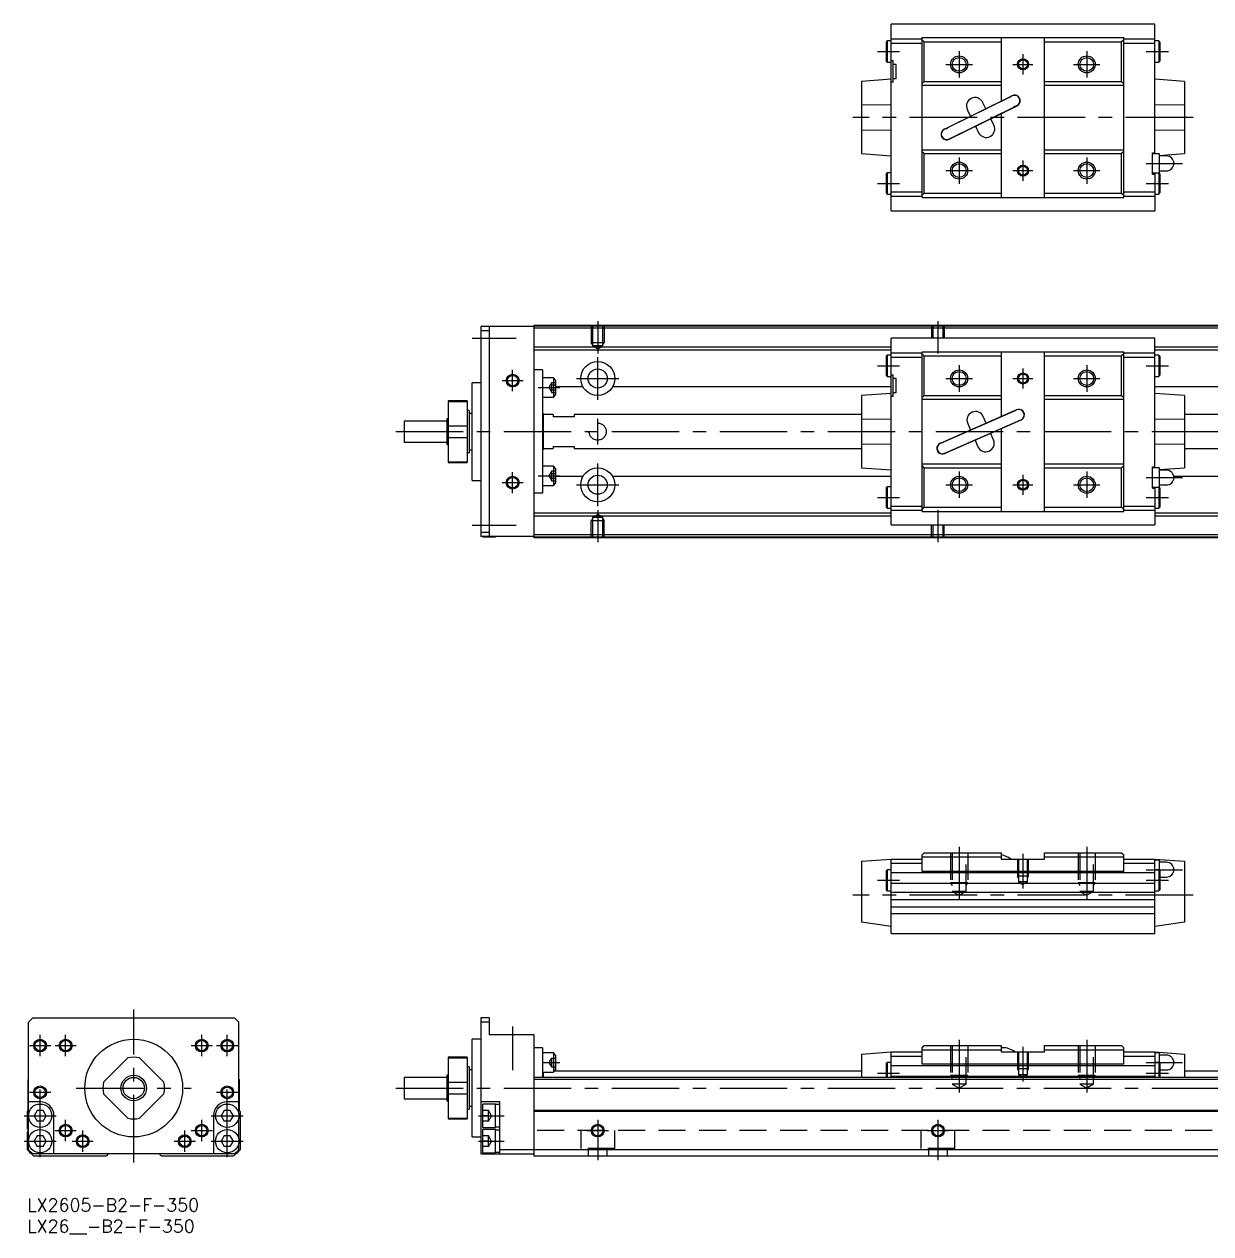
# Model space of a CAD drawing. Extents: x -1 to 571, y -8 to 276.
# Drawn here: x -0.8 to 278.3, y -8.3 to 276.3 of the extents above; entities that cross this region are included whole.
import ezdxf

# ---------------------------------------------------------------- set-up
doc = ezdxf.new("R2010")
doc.units = 0
doc.header["$LTSCALE"] = 0.5
doc.linetypes.add('CENTER', pattern=[50.8, 31.75, -6.35, 6.35, -6.35])
doc.linetypes.add('DASHED', pattern=[19.05, 12.7, -6.35])
for name, color, linetype in [('MSM_CENTER', 1, 'CENTER'), ('MSM_CONTINUOUS', 7, 'CONTINUOUS'), ('MSM_DASHED', 4, 'DASHED'), ('MSM_NARROW', 5, 'CONTINUOUS'), ('MSM_PART_NUMBER', 7, 'CONTINUOUS')]:
    doc.layers.add(name, color=color, linetype=linetype)
doc.styles.get("Standard").update_dxf_attribs({"font": 'txt.shx', "height": 1, "bigfont": 'bigfont.shx'})

# ---------------------------------------------------------------- blocks, each defined once
blk = doc.blocks.new('*U2')
at = {"layer": 'MSM_PART_NUMBER'}
blk.add_text('LX2605-B2-F-350', height=3, dxfattribs=at).set_placement((0, -3))
blk = doc.blocks.new('*U3')
at = {"layer": 'MSM_PART_NUMBER'}
blk.add_text('LX26__-B2-F-350', height=3, dxfattribs=at).set_placement((0, -8))

msp = doc.modelspace()

# ---------------------------------------------------------------- linework, layer by layer
at = {"layer": 'MSM_CENTER'}
for p, q in [((199.91, 269.82), (205.11, 269.82)), ((219.11, 269.92), (219.11, 263.72)), ((234.11, 269.18), (234.11, 264.45)), ((249.11, 269.92), (249.11, 263.72)), ((263.11, 269.82), (268.31, 269.82)), ((216.01, 266.82), (222.21, 266.82)), ((231.74, 266.82), (236.47, 266.82)), ((246.01, 266.82), (252.21, 266.82)), ((274.11, 254.32), (194.11, 254.32)), ((219.11, 244.92), (219.11, 238.72)), ((249.11, 244.92), (249.11, 238.72)), ((234.11, 244.18), (234.11, 239.45)), ((263.11, 243.52), (271.61, 243.52)), ((216.01, 241.82), (222.21, 241.82)), ((231.74, 241.82), (236.47, 241.82)), ((246.01, 241.82), (252.21, 241.82)), ((199.91, 238.82), (205.11, 238.82)), ((263.11, 238.82), (268.31, 238.82)), ((134.11, 206.42), (134.11, 198.79)), ((214.11, 206.42), (214.11, 198.79)), ((104.61, 202.42), (114.91, 202.42)), ((134.11, 187.92), (134.11, 197.92)), ((114.11, 189.92), (114.11, 194.92)), ((199.91, 195.92), (205.11, 195.92)), ((219.11, 196.02), (219.11, 189.82)), ((234.11, 195.28), (234.11, 190.55)), ((249.11, 196.02), (249.11, 189.82)), ((263.11, 195.92), (268.31, 195.92)), ((111.61, 192.42), (116.61, 192.42)), ((120.11, 190.81), (125.21, 190.81)), ((129.11, 192.92), (139.11, 192.92)), ((216.01, 192.92), (222.21, 192.92)), ((231.74, 192.92), (236.47, 192.92)), ((246.01, 192.92), (252.21, 192.92)), ((134.11, 177.42), (134.11, 183.42)), ((86.61, 180.42), (481.11, 180.42)), ((114.11, 165.92), (114.11, 170.92)), ((134.11, 162.92), (134.11, 172.92)), ((219.11, 171.02), (219.11, 164.82)), ((249.11, 171.02), (249.11, 164.82)), ((111.61, 168.42), (116.61, 168.42)), ((120.11, 170.02), (125.21, 170.02)), ((129.11, 167.92), (139.11, 167.92)), ((216.01, 167.92), (222.21, 167.92)), ((231.74, 167.92), (236.47, 167.92)), ((234.11, 170.28), (234.11, 165.55)), ((246.01, 167.92), (252.21, 167.92)), ((263.11, 169.62), (271.61, 169.62)), ((199.91, 164.92), (205.11, 164.92)), ((263.11, 164.92), (268.31, 164.92)), ((134.11, 161.93), (134.11, 154.42)), ((214.11, 161.93), (214.11, 154.42)), ((104.61, 158.42), (114.91, 158.42)), ((219.11, 82.72), (219.11, 70.34)), ((249.11, 82.72), (249.11, 70.34)), ((234.11, 81.07), (234.11, 72.91)), ((263.11, 77.37), (271.61, 77.37)), ((199.91, 74.87), (205.11, 74.87)), ((263.11, 74.87), (268.31, 74.87)), ((274.11, 71.37), (194.11, 71.37)), ((25, 8.5), (25, 44.5)), ((114.11, 40.5), (114.11, 30.19)), ((3, 33.5), (3, 38.5)), ((9, 33.5), (9, 38.5)), ((41, 33.5), (41, 38.5)), ((47, 33.5), (47, 38.5)), ((219.11, 37.35), (219.11, 24.96)), ((249.11, 37.35), (249.11, 24.96)), ((0.5, 36), (5.5, 36)), ((6.5, 36), (11.5, 36)), ((38.5, 36), (43.5, 36)), ((44.5, 36), (49.5, 36)), ((234.11, 35.7), (234.11, 27.54)), ((121.11, 32), (125.21, 32)), ((263.11, 32), (271.61, 32)), ((199.91, 29.5), (205.11, 29.5)), ((263.11, 29.5), (268.31, 29.5)), ((3, 9.75), (3, 27.5)), ((11.5, 26), (38.5, 26)), ((47, 9.75), (47, 27.5)), ((86.61, 26), (481.11, 26)), ((0.5, 25), (5.5, 25)), ((44.5, 25), (49.5, 25)), ((-0.75, 19.5), (6.75, 19.5)), ((9, 13.5), (9, 18.5)), ((41, 13.5), (41, 18.5)), ((43.25, 19.5), (50.75, 19.5)), ((106.11, 19.5), (112.11, 19.5)), ((134.11, 18.5), (134.11, 9)), ((214.11, 18.5), (214.11, 9)), ((6.5, 16), (11.5, 16)), ((13, 11), (13, 16)), ((37, 11), (37, 16)), ((38.5, 16), (43.5, 16)), ((131.57, 16), (136.64, 16)), ((211.57, 16), (216.64, 16)), ((-0.75, 13.5), (6.75, 13.5)), ((10.5, 13.5), (15.5, 13.5)), ((34.5, 13.5), (39.5, 13.5)), ((43.25, 13.5), (50.75, 13.5)), ((106.11, 13.5), (112.11, 13.5))]:
    msp.add_line(p, q, dxfattribs=at)
at = {"layer": 'MSM_CONTINUOUS'}
for p, q in [((265.11, 276.27), (203.11, 276.27)), ((203.11, 232.37), (203.11, 276.27)), ((265.11, 245.77), (265.11, 276.27)), ((202.16, 272.32), (201.91, 272.07)), ((201.91, 272.07), (201.91, 267.57)), ((203.11, 272.32), (202.16, 272.32)), ((202.16, 272.32), (202.16, 267.32)), ((203.11, 272.82), (210.41, 272.82)), ((203.11, 271.82), (210.41, 271.82)), ((210.41, 235.52), (210.41, 273.12)), ((210.41, 273.12), (257.81, 273.12)), ((210.91, 272.12), (210.41, 272.62)), ((210.91, 262.82), (210.91, 272.12)), ((210.91, 272.12), (229.01, 272.12)), ((229.01, 273.12), (229.01, 258.16)), ((239.21, 235.52), (239.21, 273.12)), ((239.21, 272.12), (257.31, 272.12)), ((257.81, 272.62), (257.31, 272.12)), ((257.31, 262.82), (257.31, 272.12)), ((257.81, 235.52), (257.81, 273.12)), ((257.81, 272.82), (265.11, 272.82)), ((257.81, 271.82), (265.11, 271.82)), ((266.06, 272.32), (265.11, 272.32)), ((266.06, 272.32), (266.06, 267.32)), ((266.31, 272.07), (266.06, 272.32)), ((266.31, 272.07), (266.31, 267.57)), ((201.91, 267.57), (202.16, 267.32)), ((203.61, 267.62), (203.11, 267.62)), ((203.61, 262.62), (203.61, 267.62)), ((266.06, 267.32), (266.31, 267.57)), ((202.16, 267.32), (203.11, 267.32)), ((204.31, 266.82), (203.61, 266.82)), ((204.31, 263.42), (204.31, 266.82)), ((265.11, 267.32), (266.06, 267.32)), ((203.11, 263.32), (196.11, 262.82)), ((196.11, 262.82), (196.11, 245.82)), ((203.61, 262.62), (203.11, 262.62)), ((204.31, 263.42), (203.61, 263.42)), ((210.41, 262.32), (210.91, 262.82)), ((210.41, 261.92), (229.01, 261.92)), ((210.91, 262.82), (229.01, 262.82)), ((239.21, 262.82), (257.31, 262.82)), ((239.21, 261.92), (257.81, 261.92)), ((257.31, 262.82), (257.81, 262.32)), ((272.11, 262.82), (265.11, 263.32)), ((272.11, 262.82), (272.11, 245.82)), ((231.58, 259.43), (215.58, 251.53)), ((230.87, 259.02), (216.34, 251.85)), ((230.87, 259.02), (231.2, 259.15)), ((231.6, 259.39), (231.29, 259.23)), ((203.11, 257.27), (196.11, 257.19)), ((216.73, 249.2), (232.73, 257.1)), ((217.44, 249.61), (231.98, 256.78)), ((221.03, 256.12), (221.79, 254.6)), ((225.37, 256.37), (224.62, 257.89)), ((232.28, 256.97), (231.98, 256.78)), ((232.39, 256.99), (232.71, 257.15)), ((272.11, 257.19), (265.11, 257.27)), ((227.28, 252.51), (226.52, 254.04)), ((229.01, 255.26), (229.01, 235.52)), ((196.11, 251.44), (203.11, 251.36)), ((215.92, 251.65), (215.6, 251.49)), ((216.03, 251.66), (216.34, 251.85)), ((222.94, 252.27), (223.69, 250.74)), ((265.11, 251.36), (272.11, 251.44)), ((216.71, 249.25), (217.02, 249.4)), ((217.11, 249.48), (217.44, 249.61)), ((196.11, 245.82), (203.11, 245.32)), ((210.41, 246.72), (229.01, 246.72)), ((210.91, 245.82), (210.41, 246.32)), ((210.91, 245.82), (229.01, 245.82)), ((210.91, 236.52), (210.91, 245.82)), ((239.21, 246.72), (257.81, 246.72)), ((239.21, 245.82), (257.31, 245.82)), ((257.81, 246.32), (257.31, 245.82)), ((257.31, 236.52), (257.31, 245.82)), ((264.61, 246.02), (265.11, 246.02)), ((264.61, 241.02), (264.61, 246.02)), ((266.11, 245.77), (264.61, 245.77)), ((266.11, 245.39), (272.11, 245.82)), ((266.11, 245.77), (266.11, 241.27)), ((267.86, 245.27), (266.11, 245.27)), ((202.16, 241.32), (201.91, 241.07)), ((201.91, 241.07), (201.91, 236.57)), ((202.16, 241.32), (202.16, 236.32)), ((203.11, 241.32), (202.16, 241.32)), ((264.61, 241.27), (266.11, 241.27)), ((264.61, 241.02), (265.11, 241.02)), ((265.11, 241.27), (265.11, 232.37)), ((266.06, 241.27), (266.06, 236.32)), ((266.11, 241.77), (267.86, 241.77)), ((266.31, 241.07), (266.11, 241.27)), ((266.31, 241.07), (266.31, 236.57)), ((201.91, 236.57), (202.16, 236.32)), ((202.16, 236.32), (203.11, 236.32)), ((203.11, 236.82), (210.41, 236.82)), ((210.41, 236.02), (210.91, 236.52)), ((210.91, 236.52), (229.01, 236.52)), ((239.21, 236.52), (257.31, 236.52)), ((257.31, 236.52), (257.81, 236.02)), ((257.81, 236.82), (265.11, 236.82)), ((265.11, 236.32), (266.06, 236.32)), ((266.06, 236.32), (266.31, 236.57)), ((203.11, 235.82), (210.41, 235.82)), ((210.41, 235.52), (257.81, 235.52)), ((257.81, 235.82), (265.11, 235.82)), ((203.11, 232.37), (265.11, 232.37)), ((119.11, 205.12), (106.61, 205.12)), ((106.61, 205.12), (106.61, 155.72)), ((107.11, 205.12), (107.11, 205.17)), ((110.11, 205.17), (107.11, 205.17)), ((108.61, 205.12), (108.61, 155.72)), ((110.11, 205.12), (110.11, 205.17)), ((119.11, 205.42), (119.11, 155.42)), ((469.11, 205.42), (119.11, 205.42)), ((469.11, 205.22), (119.11, 205.22)), ((108.61, 204.12), (106.61, 204.12)), ((469.11, 204.72), (119.11, 204.72)), ((265.11, 202.37), (203.11, 202.37)), ((203.11, 158.47), (203.11, 202.37)), ((265.11, 171.87), (265.11, 202.37)), ((203.11, 200.32), (119.11, 200.32)), ((203.11, 199.62), (119.11, 199.62)), ((210.41, 161.62), (210.41, 199.22)), ((210.41, 199.22), (257.81, 199.22)), ((229.01, 199.22), (229.01, 183.97)), ((239.21, 161.62), (239.21, 199.22)), ((257.81, 161.62), (257.81, 199.22)), ((318.11, 200.32), (265.11, 200.32)), ((318.11, 199.62), (265.11, 199.62)), ((202.16, 198.42), (201.91, 198.17)), ((201.91, 198.17), (201.91, 193.67)), ((203.11, 198.42), (202.16, 198.42)), ((202.16, 198.42), (202.16, 193.42)), ((203.11, 198.92), (210.41, 198.92)), ((203.11, 197.92), (210.41, 197.92)), ((210.91, 198.22), (210.41, 198.72)), ((210.91, 188.92), (210.91, 198.22)), ((210.91, 198.22), (229.01, 198.22)), ((239.21, 198.22), (257.31, 198.22)), ((257.81, 198.72), (257.31, 198.22)), ((257.31, 188.92), (257.31, 198.22)), ((257.81, 198.92), (265.11, 198.92)), ((257.81, 197.92), (265.11, 197.92)), ((266.06, 198.42), (265.11, 198.42)), ((266.06, 198.42), (266.06, 193.42)), ((266.31, 198.17), (266.06, 198.42)), ((266.31, 198.17), (266.31, 193.67)), ((121.11, 194.92), (119.11, 194.92)), ((121.11, 194.92), (121.11, 165.92)), ((201.91, 193.67), (202.16, 193.42)), ((203.61, 193.72), (203.11, 193.72)), ((203.61, 188.72), (203.61, 193.72)), ((266.06, 193.42), (266.31, 193.67)), ((106.61, 191.92), (104.61, 191.92)), ((104.61, 168.92), (104.61, 191.92)), ((123.71, 193.06), (121.11, 193.06)), ((123.71, 193.06), (123.71, 188.56)), ((124.21, 192.56), (123.71, 193.06)), ((124.21, 192.56), (124.21, 189.06)), ((130.62, 190.96), (124.21, 190.96)), ((203.11, 190.96), (137.59, 190.96)), ((202.16, 193.42), (203.11, 193.42)), ((204.31, 192.92), (203.61, 192.92)), ((204.31, 189.52), (204.31, 192.92)), ((265.11, 193.42), (266.06, 193.42)), ((290.62, 190.96), (265.11, 190.96)), ((121.11, 188.56), (123.71, 188.56)), ((123.71, 188.56), (124.21, 189.06)), ((203.11, 189.42), (196.11, 188.92)), ((196.11, 188.92), (196.11, 171.92)), ((203.61, 188.72), (203.11, 188.72)), ((204.31, 189.52), (203.61, 189.52)), ((210.41, 188.42), (210.91, 188.92)), ((210.41, 188.02), (229.01, 188.02)), ((210.91, 188.92), (229.01, 188.92)), ((239.21, 188.92), (257.31, 188.92)), ((239.21, 188.02), (257.81, 188.02)), ((257.31, 188.92), (257.81, 188.42)), ((272.11, 188.92), (265.11, 189.42)), ((272.11, 188.92), (272.11, 171.92)), ((103.41, 187.67), (98.91, 187.67)), ((98.91, 187.67), (98.91, 173.17)), ((98.91, 187.54), (103.41, 187.54)), ((103.41, 187.67), (103.41, 173.17)), ((103.91, 185.42), (103.41, 185.42)), ((103.91, 185.42), (103.91, 175.42)), ((232.63, 185.56), (214.63, 177.66)), ((231.9, 185.18), (215.4, 177.94)), ((232.65, 185.51), (232.33, 185.37)), ((88.61, 182.92), (88.61, 177.92)), ((98.61, 182.92), (88.61, 182.92)), ((98.61, 183.42), (98.61, 177.42)), ((98.91, 183.42), (98.61, 183.42)), ((104.61, 184.67), (103.91, 184.67)), ((121.31, 184.67), (121.11, 184.67)), ((121.31, 184.67), (121.31, 176.17)), ((123.61, 184.42), (121.31, 184.42)), ((123.61, 184.42), (123.61, 183.92)), ((128.61, 183.92), (123.61, 183.92)), ((128.61, 184.42), (128.61, 183.92)), ((196.11, 184.42), (128.61, 184.42)), ((203.11, 183.37), (196.11, 183.29)), ((215.68, 175.28), (233.68, 183.18)), ((216.41, 175.65), (232.91, 182.89)), ((221.12, 182.36), (221.8, 180.8)), ((225.46, 182.41), (224.78, 183.97)), ((233.33, 183.08), (233.66, 183.22)), ((272.11, 183.29), (265.11, 183.37)), ((311.11, 184.42), (272.11, 184.42)), ((98.91, 181.78), (103.41, 181.78)), ((227.19, 178.47), (226.51, 180.03)), ((229.01, 181.13), (229.01, 161.62)), ((88.61, 177.92), (98.61, 177.92)), ((98.61, 177.42), (98.91, 177.42)), ((98.91, 179.05), (103.41, 179.05)), ((123.61, 176.92), (128.61, 176.92)), ((123.61, 176.92), (123.61, 176.42)), ((128.61, 176.92), (128.61, 176.42)), ((196.11, 177.54), (203.11, 177.46)), ((214.98, 177.75), (214.65, 177.61)), ((222.85, 178.42), (223.53, 176.87)), ((265.11, 177.46), (272.11, 177.54)), ((103.41, 175.42), (103.91, 175.42)), ((103.91, 176.17), (104.61, 176.17)), ((121.11, 176.17), (121.31, 176.17)), ((121.31, 176.42), (123.61, 176.42)), ((128.61, 176.42), (196.11, 176.42)), ((215.66, 175.32), (215.98, 175.46)), ((272.11, 176.42), (311.11, 176.42)), ((98.91, 173.3), (103.41, 173.3)), ((98.91, 173.17), (103.41, 173.17)), ((123.71, 172.27), (121.11, 172.27)), ((123.71, 172.27), (123.71, 167.77)), ((124.21, 171.77), (123.71, 172.27)), ((124.21, 171.77), (124.21, 168.27)), ((196.11, 171.92), (203.11, 171.42)), ((210.41, 172.82), (229.01, 172.82)), ((210.91, 171.92), (210.41, 172.42)), ((210.91, 171.92), (229.01, 171.92)), ((210.91, 162.62), (210.91, 171.92)), ((239.21, 172.82), (257.81, 172.82)), ((239.21, 171.92), (257.31, 171.92)), ((257.81, 172.42), (257.31, 171.92)), ((257.31, 162.62), (257.31, 171.92)), ((264.61, 172.12), (265.11, 172.12)), ((264.61, 167.12), (264.61, 172.12)), ((266.11, 171.87), (264.61, 171.87)), ((266.11, 171.49), (272.11, 171.92)), ((266.11, 171.87), (266.11, 167.37)), ((267.86, 171.37), (266.11, 171.37)), ((104.61, 168.92), (106.61, 168.92)), ((123.71, 167.77), (124.21, 168.27)), ((130.62, 169.88), (124.21, 169.88)), ((203.11, 169.88), (137.59, 169.88)), ((290.62, 169.88), (269.59, 169.88)), ((121.11, 165.92), (119.11, 165.92)), ((121.11, 167.77), (123.71, 167.77)), ((202.16, 167.42), (201.91, 167.17)), ((201.91, 167.17), (201.91, 162.67)), ((202.16, 167.42), (202.16, 162.42)), ((203.11, 167.42), (202.16, 167.42)), ((264.61, 167.37), (266.11, 167.37)), ((264.61, 167.12), (265.11, 167.12)), ((265.11, 167.37), (265.11, 158.47)), ((266.06, 167.37), (266.06, 162.42)), ((266.11, 167.87), (267.86, 167.87)), ((266.31, 167.17), (266.11, 167.37)), ((266.31, 167.17), (266.31, 162.67)), ((201.91, 162.67), (202.16, 162.42)), ((202.16, 162.42), (203.11, 162.42)), ((203.11, 162.92), (210.41, 162.92)), ((210.41, 162.12), (210.91, 162.62)), ((210.91, 162.62), (229.01, 162.62)), ((239.21, 162.62), (257.31, 162.62)), ((257.31, 162.62), (257.81, 162.12)), ((257.81, 162.92), (265.11, 162.92)), ((265.11, 162.42), (266.06, 162.42)), ((266.06, 162.42), (266.31, 162.67)), ((203.11, 161.22), (119.11, 161.22)), ((203.11, 160.52), (119.11, 160.52)), ((203.11, 161.92), (210.41, 161.92)), ((210.41, 161.62), (257.81, 161.62)), ((257.81, 161.92), (265.11, 161.92)), ((318.11, 161.22), (265.11, 161.22)), ((318.11, 160.52), (265.11, 160.52)), ((108.61, 156.72), (106.61, 156.72)), ((203.11, 158.47), (265.11, 158.47)), ((119.11, 155.72), (106.61, 155.72)), ((107.11, 155.67), (107.11, 155.72)), ((107.11, 155.67), (110.11, 155.67)), ((110.11, 155.67), (110.11, 155.72)), ((469.11, 156.12), (119.11, 156.12)), ((469.11, 155.62), (119.11, 155.62)), ((469.11, 155.42), (119.11, 155.42)), ((196.11, 79.37), (203.11, 79.87)), ((203.11, 79.87), (210.41, 79.87)), ((203.11, 62.37), (203.11, 79.87)), ((210.41, 80.87), (210.91, 81.37)), ((210.41, 76.96), (210.41, 80.87)), ((210.41, 80.37), (229.01, 80.37)), ((210.91, 81.37), (229.01, 81.37)), ((229.01, 81.37), (229.01, 79.87)), ((229.01, 79.87), (239.21, 79.87)), ((239.21, 79.87), (239.21, 81.37)), ((239.21, 81.37), (257.31, 81.37)), ((239.21, 80.37), (257.81, 80.37)), ((257.31, 81.37), (257.81, 80.87)), ((257.81, 76.96), (257.81, 80.87)), ((257.81, 79.87), (265.11, 79.87)), ((265.11, 79.87), (272.11, 79.37)), ((265.11, 62.37), (265.11, 79.87)), ((196.11, 79.37), (196.11, 65.05)), ((202.16, 77.37), (201.91, 77.12)), ((201.91, 77.12), (201.91, 72.62)), ((203.11, 77.37), (202.16, 77.37)), ((202.16, 77.37), (202.16, 72.37)), ((203.11, 78.87), (210.41, 78.87)), ((257.81, 76.96), (210.41, 76.96)), ((257.81, 78.87), (265.11, 78.87)), ((266.11, 79.62), (265.11, 79.62)), ((266.06, 77.37), (265.11, 77.37)), ((266.31, 77.12), (266.06, 77.37)), ((266.06, 77.37), (266.06, 72.37)), ((266.11, 79.62), (266.11, 77.32)), ((267.86, 79.12), (266.11, 79.12)), ((266.31, 77.12), (266.31, 72.62)), ((272.11, 79.37), (272.11, 65.05)), ((203.11, 76.67), (265.11, 76.67)), ((203.11, 74.17), (265.11, 74.17)), ((266.31, 75.62), (267.86, 75.62)), ((201.91, 72.62), (202.16, 72.37)), ((202.16, 72.37), (203.11, 72.37)), ((203.11, 72.1), (265.11, 72.1)), ((265.11, 72.37), (266.06, 72.37)), ((266.06, 72.37), (266.31, 72.62)), ((203.11, 70.37), (265.11, 70.37)), ((203.11, 68.65), (265.11, 68.65)), ((203.11, 67.04), (265.11, 67.04)), ((203.11, 63.99), (196.11, 65.05)), ((272.11, 65.05), (265.11, 63.99)), ((203.11, 62.37), (265.11, 62.37)), ((0.3, 41.5), (1.3, 42.5)), ((0.3, 20.02), (0.3, 41.5)), ((1.3, 42.5), (48.7, 42.5)), ((48.7, 42.5), (49.7, 41.5)), ((49.7, 20.02), (49.7, 41.5)), ((108.61, 42.5), (106.61, 42.5)), ((106.61, 42.5), (106.61, 10.5)), ((108.61, 41.5), (106.61, 41.5)), ((108.61, 42.5), (108.61, 38.5)), ((106.61, 37.5), (104.61, 37.5)), ((104.61, 14.5), (104.61, 37.5)), ((119.11, 38.5), (108.61, 38.5)), ((119.11, 38.5), (119.11, 10)), ((121.11, 35.5), (119.11, 35.5)), ((121.11, 35.5), (121.11, 28.5)), ((123.71, 34.25), (121.11, 34.25)), ((124.21, 33.75), (123.71, 34.25)), ((123.71, 34.25), (123.71, 29.75)), ((196.11, 34), (203.11, 34.5)), ((203.11, 28.5), (203.11, 34.5)), ((203.11, 34.5), (210.41, 34.5)), ((210.41, 35.5), (210.91, 36)), ((210.41, 31.59), (210.41, 35.5)), ((210.41, 35), (229.01, 35)), ((210.91, 36), (229.01, 36)), ((229.01, 36), (229.01, 34.5)), ((229.26, 35.5), (229.01, 35.5)), ((229.01, 34.5), (239.21, 34.5)), ((239.21, 34.5), (239.21, 36)), ((239.21, 36), (257.31, 36)), ((239.21, 35), (257.81, 35)), ((257.31, 36), (257.81, 35.5)), ((257.81, 31.59), (257.81, 35.5)), ((257.81, 34.5), (265.11, 34.5)), ((265.11, 34.5), (272.11, 34)), ((265.11, 34.5), (265.11, 28.5)), ((266.11, 34.25), (265.11, 34.25)), ((266.11, 34.25), (266.11, 31.95)), ((17.88, 27.36), (23.64, 33.12)), ((26.36, 33.12), (32.12, 27.36)), ((103.41, 33.25), (98.91, 33.25)), ((98.91, 33.25), (98.91, 18.75)), ((98.91, 33.12), (103.41, 33.12)), ((103.41, 33.25), (103.41, 18.75)), ((124.21, 33.75), (124.21, 30.25)), ((196.11, 34), (196.11, 28.5)), ((202.16, 32), (201.91, 31.75)), ((201.91, 31.75), (201.91, 28.5)), ((203.11, 32), (202.16, 32)), ((202.16, 32), (202.16, 28.5)), ((203.11, 33.5), (210.41, 33.5)), ((257.81, 31.59), (210.41, 31.59)), ((257.81, 33.5), (265.11, 33.5)), ((266.06, 32), (265.11, 32)), ((266.31, 31.75), (266.06, 32)), ((266.06, 32), (266.06, 28.5)), ((267.86, 33.75), (266.11, 33.75)), ((266.31, 31.75), (266.31, 28.5)), ((272.11, 34), (272.11, 28.5)), ((98.61, 28.5), (88.61, 28.5)), ((88.61, 28.5), (88.61, 23.5)), ((98.91, 29), (98.61, 29)), ((98.61, 29), (98.61, 23)), ((103.91, 31), (103.41, 31)), ((103.91, 31), (103.91, 21)), ((104.61, 30.25), (103.91, 30.25)), ((469.11, 28.5), (119.11, 28.5)), ((121.11, 29.75), (123.71, 29.75)), ((121.31, 29.75), (121.31, 28.5)), ((123.71, 29.75), (124.21, 30.25)), ((196.11, 30), (123.96, 30)), ((203.11, 31.3), (265.11, 31.3)), ((203.11, 28.8), (265.11, 28.8)), ((266.31, 30.25), (267.86, 30.25)), ((311.11, 30), (272.11, 30)), ((0.2, 28), (0.3, 28.1)), ((0.2, 20.7), (0.2, 28)), ((49.7, 28.1), (49.8, 28)), ((49.8, 28), (49.8, 20.7)), ((98.91, 27.36), (103.41, 27.36)), ((469.11, 28), (119.11, 28)), ((23.64, 18.88), (17.88, 24.64)), ((32.12, 24.64), (26.36, 18.88)), ((88.61, 23.5), (98.61, 23.5)), ((98.61, 23), (98.91, 23)), ((98.91, 24.64), (103.41, 24.64)), ((0, 20.5), (0.2, 20.7)), ((0, 16.4), (0, 20.5)), ((3, 22.75), (0.3, 22.75)), ((2.28, 20.75), (1.56, 19.5)), ((3.72, 20.75), (2.28, 20.75)), ((4.44, 19.5), (3.72, 20.75)), ((46.28, 20.75), (45.56, 19.5)), ((47.72, 20.75), (46.28, 20.75)), ((49.7, 22.75), (47, 22.75)), ((48.44, 19.5), (47.72, 20.75)), ((49.8, 20.7), (50, 20.5)), ((50, 20.5), (50, 11.5)), ((103.41, 21), (103.91, 21)), ((103.91, 21.75), (104.61, 21.75)), ((111.11, 22.75), (106.61, 22.75)), ((107.11, 16.75), (107.11, 22.25)), ((110.11, 22.25), (107.11, 22.25)), ((110.11, 16.75), (110.11, 22.25)), ((111.11, 22.1), (110.11, 22.1)), ((111.11, 10.5), (111.11, 22.75)), ((469.11, 20.7), (119.11, 20.7)), ((469.11, 20.5), (119.11, 20.5)), ((0.3, 14.02), (0.3, 18.98)), ((1.56, 19.5), (2.28, 18.25)), ((3.72, 18.25), (2.28, 18.25)), ((3.72, 18.25), (4.44, 19.5)), ((6.25, 10.5), (6.25, 19.5)), ((43.75, 19.5), (43.75, 10.5)), ((45.56, 19.5), (46.28, 18.25)), ((47.72, 18.25), (46.28, 18.25)), ((47.72, 18.25), (48.44, 19.5)), ((49.7, 14.02), (49.7, 18.98)), ((98.91, 18.88), (103.41, 18.88)), ((98.91, 18.75), (103.41, 18.75)), ((0, 11.5), (0, 15.6)), ((2.28, 14.75), (1.56, 13.5)), ((3.72, 14.75), (2.28, 14.75)), ((4.44, 13.5), (3.72, 14.75)), ((46.28, 14.75), (45.56, 13.5)), ((47.72, 14.75), (46.28, 14.75)), ((48.44, 13.5), (47.72, 14.75)), ((104.61, 14.5), (106.61, 14.5)), ((107.11, 16.75), (110.11, 16.75)), ((107.11, 10.75), (107.11, 16.25)), ((110.11, 16.25), (107.11, 16.25)), ((110.11, 16.9), (111.11, 16.9)), ((110.11, 10.75), (110.11, 16.25)), ((111.11, 16.1), (110.11, 16.1)), ((1.5, 10), (0, 11.5)), ((0.3, 11.5), (0.3, 12.98)), ((0.3, 11.5), (1.3, 10.5)), ((1.56, 13.5), (2.28, 12.25)), ((3.72, 12.25), (2.28, 12.25)), ((3.72, 12.25), (4.44, 13.5)), ((45.56, 13.5), (46.28, 12.25)), ((47.72, 12.25), (46.28, 12.25)), ((47.72, 12.25), (48.44, 13.5)), ((50, 11.5), (48.5, 10)), ((48.7, 10.5), (49.7, 11.5)), ((49.7, 11.5), (49.7, 12.98)), ((469.11, 11.5), (111.11, 11.5)), ((48.7, 10.5), (1.3, 10.5)), ((18.5, 10), (1.5, 10)), ((19, 10.5), (18.5, 10)), ((31.52, 10), (31.02, 10.5)), ((48.5, 10), (31.52, 10)), ((106.61, 10.5), (119.11, 10.5)), ((107.11, 10.75), (110.11, 10.75)), ((110.11, 10.9), (111.11, 10.9)), ((469.11, 10), (119.11, 10))]:
    msp.add_line(p, q, dxfattribs=at)
for centre, radius in [((219.11, 266.82), 1.62), ((234.11, 266.82), 1.06), ((249.11, 266.82), 1.62), ((219.11, 241.82), 1.62), ((234.11, 241.82), 1.06), ((249.11, 241.82), 1.62), ((134.11, 192.92), 4), ((114.11, 192.42), 1.23), ((134.11, 192.92), 2.25), ((219.11, 192.92), 1.62), ((234.11, 192.92), 1.06), ((249.11, 192.92), 1.62), ((134.11, 167.92), 4), ((114.11, 168.42), 1.23), ((134.11, 167.92), 2.25), ((219.11, 167.92), 1.62), ((234.11, 167.92), 1.06), ((249.11, 167.92), 1.62), ((3, 36), 1.23), ((9, 36), 1.23), ((25, 26), 11.5), ((41, 36), 1.23), ((47, 36), 1.23), ((25, 26), 3), ((25, 26), 2.5), ((3, 25), 1.23), ((47, 25), 1.23), ((3, 19.5), 2.75), ((47, 19.5), 2.75), ((9, 16), 1.23), ((41, 16), 1.23), ((134.11, 16), 1.23), ((214.11, 16), 1.23), ((3, 13.5), 2.75), ((13, 13.5), 1.23), ((37, 13.5), 1.23), ((47, 13.5), 2.75)]:
    msp.add_circle(centre, radius, dxfattribs=at)
for centre, radius, start, end in [((222.83, 257.01), 2, 26.2779, 206.2779), ((232.16, 258.27), 1.3, 275.5498, 137.006), ((232.16, 258.27), 1.25, 296.2779, 116.2779), ((216.16, 250.37), 1.3, 95.5498, 317.006), ((216.16, 250.37), 1.25, 116.2779, 296.2779), ((225.48, 251.63), 2, 206.2779, 26.2779), ((267.86, 243.52), 1.75, 270, 90), ((222.95, 183.16), 2, 23.6961, 203.6961), ((233.3, 181.52), 3.92, 105.6343, 110.9103), ((233.16, 184.37), 1.3, 272.968, 134.4242), ((233.16, 184.37), 1.25, 293.6961, 113.6961), ((232.2, 184.54), 1.8, 293.3543, 304.8918), ((215.16, 176.47), 1.3, 92.968, 314.4242), ((215.16, 176.47), 1.25, 113.6961, 293.6961), ((219.11, 170.91), 7.94, 117.8361, 120.4339), ((225.36, 177.67), 2, 203.6961, 23.6961), ((215.67, 177.31), 1.82, 282.5713, 293.9767), ((267.86, 169.62), 1.75, 270, 90), ((228.29, 76), 4.88, 52.5564, 81.5517), ((267.86, 77.37), 1.75, 270, 90), ((229.23, 30.53), 4.97, 53.0275, 89.6143), ((25, 26), 7.25, 79.1484, 100.8516), ((267.86, 32), 1.75, 270, 90), ((25, 26), 7.25, 169.1484, 190.8516), ((25, 26), 7.25, 349.1484, 10.8516), ((3, 19.5), 3.25, 0, 90), ((47, 19.5), 3.25, 90, 180), ((25, 26), 7.25, 259.1484, 280.8516), ((-0.3, 16), 0.5, 306.8761, 53.1239), ((1.3, 11.5), 1, 201.8195, 248.1805), ((48.7, 11.5), 1, 291.8106, 338.1894)]:
    msp.add_arc(centre, radius, start, end, dxfattribs=at)
at = {"layer": 'MSM_DASHED'}
for p, q in [((132.61, 205.42), (132.61, 201.42)), ((132.88, 205.42), (132.88, 200.62)), ((135.34, 200.62), (135.34, 205.42)), ((135.61, 205.42), (135.61, 201.42)), ((212.61, 205.42), (212.61, 202.37)), ((212.88, 205.42), (212.88, 202.37)), ((215.34, 202.37), (215.34, 205.42)), ((215.61, 205.42), (215.61, 202.37)), ((132.61, 201.42), (135.61, 201.42)), ((132.88, 200.95), (132.61, 201.42)), ((132.88, 200.62), (134.11, 199.91)), ((135.34, 200.62), (132.88, 200.62)), ((134.11, 199.91), (135.34, 200.62)), ((135.34, 200.95), (135.61, 201.42)), ((123.21, 191.81), (122.63, 190.81)), ((122.63, 190.81), (123.21, 189.81)), ((123.21, 191.96), (124.21, 191.96)), ((123.21, 191.96), (123.21, 189.65)), ((123.21, 191.39), (124.21, 191.39)), ((123.21, 190.23), (124.21, 190.23)), ((123.21, 189.65), (124.21, 189.65)), ((123.21, 171.02), (122.63, 170.02)), ((123.21, 171.18), (124.21, 171.18)), ((123.21, 171.18), (123.21, 168.87)), ((122.63, 170.02), (123.21, 169.02)), ((123.21, 170.6), (124.21, 170.6)), ((123.21, 169.45), (124.21, 169.45)), ((123.21, 168.87), (124.21, 168.87)), ((132.88, 159.89), (132.61, 159.42)), ((135.61, 159.42), (132.61, 159.42)), ((132.61, 155.42), (132.61, 159.42)), ((134.11, 160.93), (132.88, 160.22)), ((132.88, 160.22), (132.88, 155.42)), ((135.34, 160.22), (132.88, 160.22)), ((135.34, 160.22), (134.11, 160.93)), ((135.34, 155.42), (135.34, 160.22)), ((135.34, 159.89), (135.61, 159.42)), ((135.61, 155.42), (135.61, 159.42)), ((212.61, 155.42), (212.61, 158.47)), ((212.88, 158.47), (212.88, 155.42)), ((215.34, 155.42), (215.34, 158.47)), ((215.61, 155.42), (215.61, 158.47)), ((217.11, 81.37), (217.11, 74.37)), ((217.48, 81.37), (217.48, 72.27)), ((220.73, 72.27), (220.73, 81.37)), ((221.11, 81.37), (221.11, 74.37)), ((232.81, 79.87), (232.81, 75.87)), ((233.05, 79.87), (233.05, 74.52)), ((235.16, 74.52), (235.16, 79.87)), ((235.41, 75.87), (235.41, 79.87)), ((247.11, 81.37), (247.11, 74.37)), ((247.48, 81.37), (247.48, 72.27)), ((250.73, 72.27), (250.73, 81.37)), ((251.11, 81.37), (251.11, 74.37)), ((217.11, 74.37), (221.11, 74.37)), ((217.11, 74.37), (217.48, 73.67)), ((220.73, 73.67), (221.11, 74.37)), ((235.41, 75.87), (232.81, 75.87)), ((233.05, 75.42), (232.81, 75.87)), ((235.16, 74.52), (233.05, 74.52)), ((233.05, 74.52), (234.11, 73.91)), ((235.16, 74.52), (234.11, 73.91)), ((235.16, 75.42), (235.41, 75.87)), ((247.11, 74.37), (251.11, 74.37)), ((247.11, 74.37), (247.48, 73.67)), ((250.73, 73.67), (251.11, 74.37)), ((220.73, 72.27), (217.48, 72.27)), ((217.48, 72.27), (219.11, 71.34)), ((220.73, 72.27), (219.11, 71.34)), ((250.73, 72.27), (247.48, 72.27)), ((247.48, 72.27), (249.11, 71.34)), ((250.73, 72.27), (249.11, 71.34)), ((217.11, 36), (217.11, 29)), ((217.48, 36), (217.48, 26.9)), ((220.73, 26.9), (220.73, 36)), ((221.11, 36), (221.11, 29)), ((232.81, 34.5), (232.81, 30.5)), ((233.05, 34.5), (233.05, 29.15)), ((235.16, 29.15), (235.16, 34.5)), ((235.41, 30.5), (235.41, 34.5)), ((247.11, 36), (247.11, 29)), ((247.48, 36), (247.48, 26.9)), ((250.73, 26.9), (250.73, 36)), ((251.11, 36), (251.11, 29)), ((123.21, 33), (122.63, 32)), ((122.63, 32), (123.21, 31)), ((123.21, 33), (124.21, 33)), ((123.21, 33), (123.21, 31)), ((123.21, 32), (124.21, 32)), ((123.21, 31), (124.21, 31)), ((217.11, 29), (221.11, 29)), ((217.11, 29), (217.48, 28.3)), ((220.73, 28.3), (221.11, 29)), ((235.41, 30.5), (232.81, 30.5)), ((233.05, 30.05), (232.81, 30.5)), ((235.16, 29.15), (233.05, 29.15)), ((233.05, 29.15), (234.11, 28.54)), ((235.16, 29.15), (234.11, 28.54)), ((235.16, 30.05), (235.41, 30.5)), ((247.11, 29), (251.11, 29)), ((247.11, 29), (247.48, 28.3)), ((250.73, 28.3), (251.11, 29)), ((220.73, 26.9), (217.48, 26.9)), ((217.48, 26.9), (219.11, 25.96)), ((220.73, 26.9), (219.11, 25.96)), ((250.73, 26.9), (247.48, 26.9)), ((247.48, 26.9), (249.11, 25.96)), ((250.73, 26.9), (249.11, 25.96)), ((108.41, 20.75), (107.11, 20.75)), ((108.41, 18.25), (108.41, 20.75)), ((109.13, 19.5), (108.41, 20.75)), ((108.41, 19.5), (107.11, 19.5)), ((108.41, 18.25), (107.11, 18.25)), ((108.41, 18.25), (109.13, 19.5)), ((108.41, 14.75), (107.11, 14.75)), ((108.41, 12.25), (108.41, 14.75)), ((109.13, 13.5), (108.41, 14.75)), ((469.11, 16), (119.11, 16)), ((130.11, 16), (130.11, 11.8)), ((138.11, 11.8), (138.11, 16)), ((210.11, 16), (210.11, 11.8)), ((218.11, 11.8), (218.11, 16)), ((108.41, 13.5), (107.11, 13.5)), ((108.41, 12.25), (107.11, 12.25)), ((108.41, 12.25), (109.13, 13.5)), ((138.11, 11.8), (130.11, 11.8)), ((131.86, 11.8), (131.86, 10)), ((136.36, 10), (136.36, 11.8)), ((218.11, 11.8), (210.11, 11.8)), ((211.86, 11.8), (211.86, 10)), ((216.36, 10), (216.36, 11.8))]:
    msp.add_line(p, q, dxfattribs=at)
msp.add_circle((134.11, 180.42), 2, dxfattribs=at)
at = {"layer": 'MSM_NARROW'}
for centre, radius in [((219.11, 266.82), 2), ((234.11, 266.82), 1.3), ((249.11, 266.82), 2), ((219.11, 241.82), 2), ((234.11, 241.82), 1.3), ((249.11, 241.82), 2), ((114.11, 192.42), 1.5), ((219.11, 192.92), 2), ((234.11, 192.92), 1.3), ((249.11, 192.92), 2), ((114.11, 168.42), 1.5), ((219.11, 167.92), 2), ((234.11, 167.92), 1.3), ((249.11, 167.92), 2), ((3, 36), 1.5), ((9, 36), 1.5), ((41, 36), 1.5), ((47, 36), 1.5), ((3, 25), 1.5), ((47, 25), 1.5), ((9, 16), 1.5), ((41, 16), 1.5), ((134.11, 16), 1.5), ((214.11, 16), 1.5), ((13, 13.5), 1.5), ((37, 13.5), 1.5)]:
    msp.add_circle(centre, radius, dxfattribs=at)

# ---------------------------------------------------------------- block references
at = {"layer": 'MSM_CONTINUOUS'}
for name in ['*U2', '*U3']:
    msp.add_blockref(name, (0, 0), dxfattribs=at)

doc.saveas('drawing.dxf')
